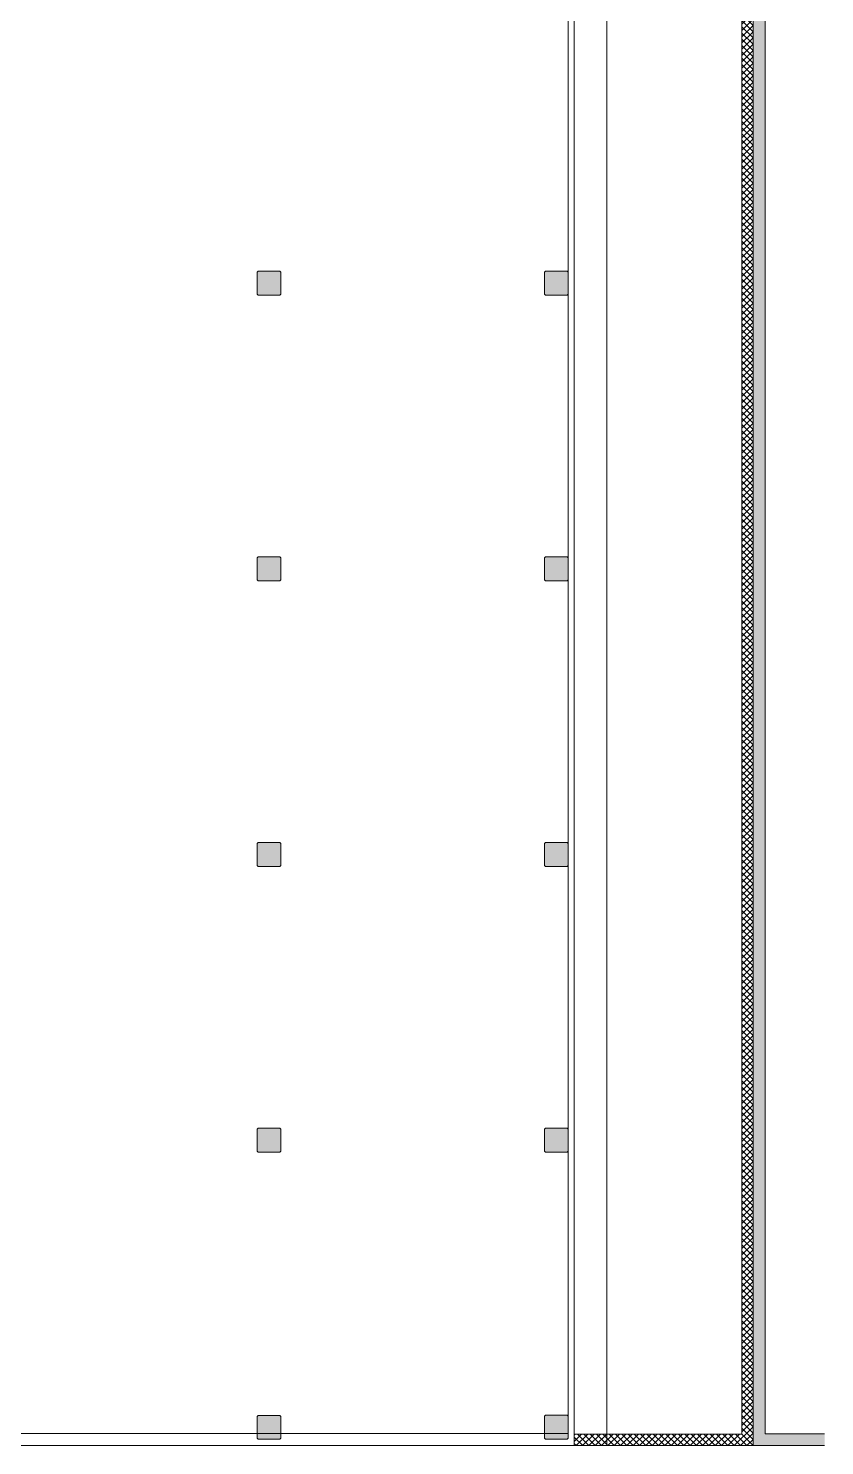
# Model space of a CAD drawing. Header units: inches. Extents: x -13 to 4331, y -638 to 2885.
# Drawn here: x 3529 to 4331, y -638 to 791 of the extents above; entities that cross this region are included whole.
import ezdxf

# ---------------------------------------------------------------- set-up
doc = ezdxf.new("R2010")
doc.units = ezdxf.units.IN
doc.header["$MEASUREMENT"] = 0
for name, color, linetype, lineweight in [('A-DETL-THIN', 151, 'Continuous', 9), ('A-WALL', 113, 'Continuous', 9), ('A-WALL-PATT', 111, 'Continuous', 13), ('A-WALL-PRHT', 7, 'Continuous', 9), ('Chevy Chase Pavilion_3rd Floor Base_dwg', 8, 'Continuous', 9), ('NIC', 7, 'Continuous', 9), ('S-COLS', 52, 'Continuous', 13)]:
    doc.layers.add(name, color=color, linetype=linetype, lineweight=lineweight)

# ---------------------------------------------------------------- blocks, each defined once
blk = doc.blocks.new('Chevy Chase Pavilion_3rd Floor Base_dwg-5020009-FIRST FLOOR CONSTRUCTION')
at = {"layer": 'A-WALL-PATT', "lineweight": 9}
h = blk.add_hatch(color=7, dxfattribs=at)
h.paths.add_polyline_path([(4331.5, -637.8), (4331.5, -625.8), (4271.5, -625.8), (4271.5, 1919.3), (4331.5, 1919.3), (4331.5, 1931.3), (4259.6, 1931.3), (4259.5, 1931.2), (4259.5, -637.8), (4259.6, -637.6), (4259.6, -637.8), (4271.5, -637.8)], flags=0)
h.paths.add_polyline_path([(4259.6, 1931.2), (4259.6, 1931.3), (4259.6, 1931.3)], flags=0)
for points in [[(3771.2, 522.2), (3782.6, 522.2), (3783.6, 523.2), (3783.6, 545.2), (3782.6, 546.2), (3760.6, 546.2), (3759.6, 545.2), (3759.6, 523.2), (3760.6, 522.2)], [(4072.1, 522.2), (4073.1, 523.2), (4073.1, 545.2), (4072.1, 546.2), (4050.1, 546.2), (4049.1, 545.2), (4049.1, 523.2), (4050.1, 522.2)], [(3760.6, 234.2), (3782.6, 234.2), (3783.6, 235.2), (3783.6, 257.2), (3782.6, 258.2), (3760.6, 258.2), (3759.6, 257.2), (3759.6, 235.2)], [(4050.1, 234.2), (4072.1, 234.2), (4073.1, 235.2), (4073.1, 257.2), (4072.1, 258.2), (4050.1, 258.2), (4049.1, 257.2), (4049.1, 235.2)], [(3782.6, -53.8), (3783.6, -52.8), (3783.6, -30.8), (3782.6, -29.8), (3760.6, -29.8), (3759.6, -30.8), (3759.6, -52.8), (3760.6, -53.8)], [(4072.1, -53.8), (4073.1, -52.8), (4073.1, -30.8), (4072.1, -29.8), (4050.1, -29.8), (4049.1, -30.8), (4049.1, -52.8), (4050.1, -53.8)], [(3771.1, -341.8), (3782.6, -341.8), (3783.6, -340.8), (3783.6, -318.8), (3782.6, -317.8), (3760.6, -317.8), (3759.6, -318.8), (3759.6, -340.8), (3760.6, -341.8)], [(4072.1, -341.8), (4072.1, -341.8), (4073.1, -340.8), (4073.1, -318.8), (4072.1, -317.8), (4050.1, -317.8), (4049.1, -318.8), (4049.1, -340.8), (4050.1, -341.8)], [(3782.6, -631.3), (3783.6, -630.3), (3783.6, -608.3), (3782.6, -607.3), (3760.6, -607.3), (3759.6, -608.3), (3759.6, -630.3), (3760.6, -631.3)], [(4072.1, -631.2), (4073.1, -630.2), (4073.1, -608.2), (4072.1, -607.2), (4050.1, -607.2), (4049.1, -608.2), (4049.1, -630.2), (4050.1, -631.2)]]:
    blk.add_hatch(color=7, dxfattribs=at).paths.add_polyline_path(points, flags=0)
at = {"layer": 'A-WALL-PRHT'}
h = blk.add_hatch(dxfattribs=at)
h.set_pattern_fill('FP_1', color=256, style=0, pattern_type=2)
h.set_pattern_definition([(45, (1809.372, -637.787), (-3.1819805, 3.1819805), []), (135, (1809.372, -637.787), (-3.1819805, -3.1819805), [])])
h.paths.add_polyline_path([(4259.5, -637.8), (4259.5, -637.8), (4259.5, 1931.2), (4259.6, 1931.3), (1910.5, 2868.6), (1809.4, 2615.1), (1820.1, 2610.8), (1916.9, 2853.6), (4248.1, 1923.5), (4248.1, -626.2), (4079.1, -626.2), (4079.1, -637.8), (4248.1, -637.8)], flags=0)
h.paths.add_polyline_path([(4259.6, -637.8), (4259.6, -637.6), (4259.5, -637.8)], flags=0)
h.paths.add_polyline_path([(4259.6, 1931.2), (4259.6, 1931.3), (4259.6, 1931.3), (4259.6, 1931.2)], flags=0)
at = {"layer": 'A-WALL', "color": 7, "flags": 128}
for points in [[(4331.5, 1931.3), (4259.5, 1931.3), (4259.5, -637.8), (4331.5, -637.8)], [(4331.5, -625.8), (4271.5, -625.8), (4271.5, 1919.3), (4331.5, 1919.3)], [(4076.6, 1821), (4079.1, 1819.9), (4079.1, -637.8), (3438.2, -637.8), (3430.1, -625.7), (4073.1, -625.7), (4073.1, 1559.6)]]:
    blk.add_lwpolyline(points, dxfattribs=at)
at = {"layer": 'A-WALL-PRHT', "flags": 128}
for points in [[(4079.1, -637.8), (4259.6, -637.8), (4259.6, 1931.3), (1910.5, 2868.6), (1809.4, 2615.1)], [(1820.1, 2610.8), (1916.9, 2853.6), (4248.1, 1923.5), (4248.1, -626.2), (4079.1, -626.2)]]:
    blk.add_lwpolyline(points, dxfattribs=at)
at = {"layer": 'NIC', "flags": 128}
blk.add_lwpolyline([(408.3, -637.8), (-13.4, -15.7), (1142, 2881.3), (1809.4, 2615.1), (1910.5, 2868.6), (4259.6, 1931.3), (4259.6, -637.8)], close=True, dxfattribs=at)
at = {"layer": 'S-COLS', "color": 7, "lineweight": 9, "flags": 128}
for points in [[(3759.6, 523.2), (3760.6, 522.2), (3782.6, 522.2), (3783.6, 523.2), (3783.6, 545.2), (3782.6, 546.2), (3760.6, 546.2), (3759.6, 545.2)], [(4049.1, 523.2), (4050.1, 522.2), (4072.1, 522.2), (4073.1, 523.2), (4073.1, 545.2), (4072.1, 546.2), (4050.1, 546.2), (4049.1, 545.2)], [(3759.6, 235.2), (3760.6, 234.2), (3782.6, 234.2), (3783.6, 235.2), (3783.6, 257.2), (3782.6, 258.2), (3760.6, 258.2), (3759.6, 257.2)], [(4049.1, 235.2), (4050.1, 234.2), (4072.1, 234.2), (4073.1, 235.2), (4073.1, 257.2), (4072.1, 258.2), (4050.1, 258.2), (4049.1, 257.2)], [(3759.6, -52.8), (3760.6, -53.8), (3782.6, -53.8), (3783.6, -52.8), (3783.6, -30.8), (3782.6, -29.8), (3760.6, -29.8), (3759.6, -30.8)], [(4049.1, -52.8), (4050.1, -53.8), (4072.1, -53.8), (4073.1, -52.8), (4073.1, -30.8), (4072.1, -29.8), (4050.1, -29.8), (4049.1, -30.8)], [(3759.6, -340.8), (3760.6, -341.8), (3782.6, -341.8), (3783.6, -340.8), (3783.6, -318.8), (3782.6, -317.8), (3760.6, -317.8), (3759.6, -318.8)], [(4049.1, -340.8), (4050.1, -341.8), (4072.1, -341.8), (4073.1, -340.8), (4073.1, -318.8), (4072.1, -317.8), (4050.1, -317.8), (4049.1, -318.8)], [(3759.6, -630.3), (3760.6, -631.3), (3782.6, -631.3), (3783.6, -630.3), (3783.6, -608.3), (3782.6, -607.3), (3760.6, -607.3), (3759.6, -608.3)], [(4049.1, -630.2), (4050.1, -631.2), (4072.1, -631.2), (4073.1, -630.2), (4073.1, -608.2), (4072.1, -607.2), (4050.1, -607.2), (4049.1, -608.2)]]:
    blk.add_lwpolyline(points, close=True, dxfattribs=at)

msp = doc.modelspace()

# ---------------------------------------------------------------- linework, layer by layer
at = {"layer": 'A-DETL-THIN'}
for p, q in [((4112.1, -637.8), (4112.1, 1805.5)), ((408.3, -637.8), (4112.1, -637.8))]:
    msp.add_line(p, q, dxfattribs=at)

# ---------------------------------------------------------------- block references
at = {"layer": 'Chevy Chase Pavilion_3rd Floor Base_dwg', "color": 7}
msp.add_blockref('Chevy Chase Pavilion_3rd Floor Base_dwg-5020009-FIRST FLOOR CONSTRUCTION', (0, 0), dxfattribs=at)

doc.saveas('drawing.dxf')
